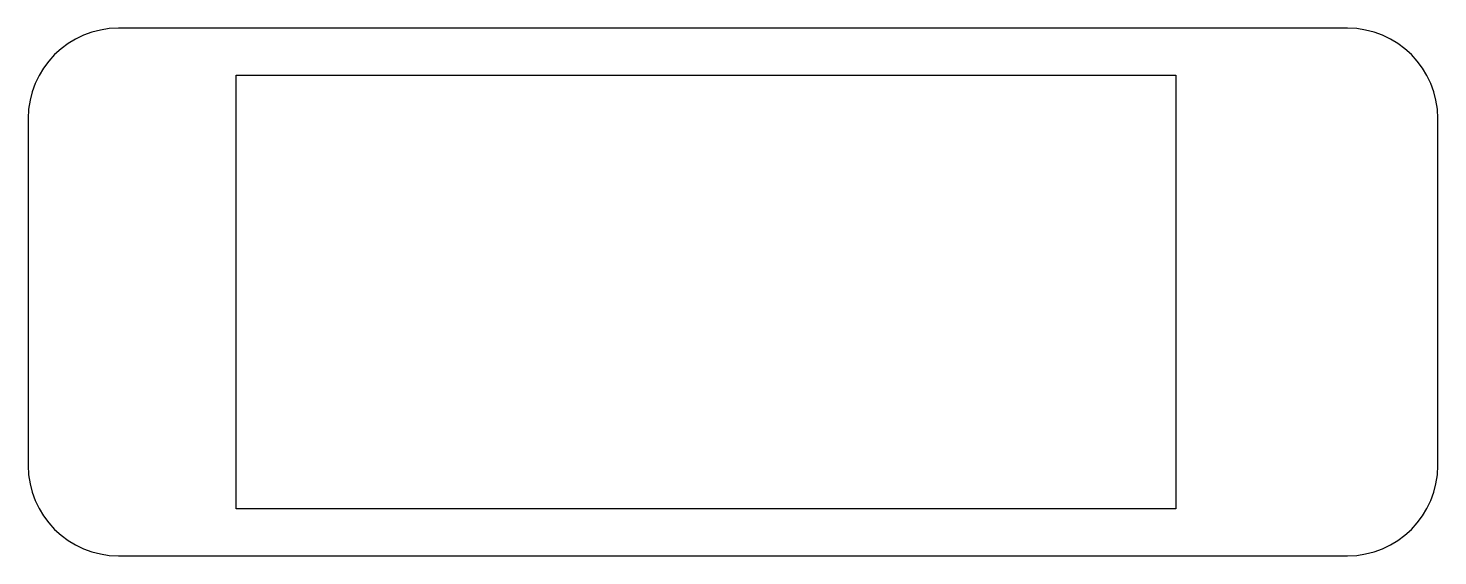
# Model space of a CAD drawing. Header units: millimetres. Extents: x 22.5 to 61.5, y -18.3 to -3.7.
import ezdxf

# ---------------------------------------------------------------- set-up
doc = ezdxf.new("R2010")
doc.units = ezdxf.units.MM

msp = doc.modelspace()

# ---------------------------------------------------------------- linework, layer by layer
for p, q in [((59, -3.7), (25, -3.7)), ((28.25, -5), (54.25, -5)), ((28.25, -17), (28.25, -5)), ((54.25, -5), (54.25, -17)), ((22.5, -6.2), (22.5, -15.8)), ((61.5, -15.8), (61.5, -6.2)), ((54.25, -17), (28.25, -17)), ((25, -18.3), (59, -18.3))]:
    msp.add_line(p, q)
for centre, start, end in [((25, -6.2), 90, 180), ((59, -6.2), 0, 90), ((25, -15.8), 180, 270), ((59, -15.8), 270, 360)]:
    msp.add_arc(centre, 2.5, start, end)

doc.saveas('drawing.dxf')
